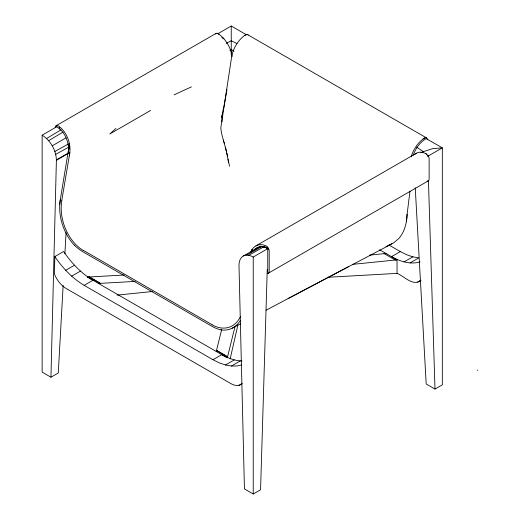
<?xml version="1.0" encoding="UTF-8"?>
<svg xmlns="http://www.w3.org/2000/svg" width="520" height="520" viewBox="0 0 520 520"><rect width="100%" height="100%" fill="white"/><g stroke="black" fill="none" stroke-linecap="round" stroke-linejoin="round"><path stroke-width="0.78" d="M59.599 128.72L59.599 127.764L59.599 128.72A19.962 11.525 60 0 0 56.667 126.796M42.152 135.174C50.577 140.524 56.206 150.319 56.394 160.316L50.947 377.215L42.152 372.132L42.152 135.174L56.895 126.659M227.558 356.766L216.515 350.389L227.558 356.811L227.299 357.838L235.131 326.144M385.957 246.617L393.725 242.788L398.918 238.414A45.156 30.635 70.8 0 0 406.465 221.084A45.435 30.823 70.8 0 0 406.75 219.089A45.468 30.849 70.8 0 0 407.108 214.279L409.968 191.275M54.847 256.581C62.589 267.969 72.254 278.272 84.162 285.35L92.956 280.274C81.049 273.195 71.383 262.892 63.642 251.498L54.847 256.581L54.405 273.995C56.752 279.76 60.58 285.084 65.943 288.373L231.205 383.786C234.481 385.749 239.499 386.646 242.197 383.286M267.261 269.295L260.565 489.769L253.233 494L244.439 488.924L238.992 265.74C238.921 262.139 239.895 258.05 243.159 256.042L260.91 246.109M89.297 276.939L100.334 283.355L89.297 276.939L87.438 277.089L226.609 357.442M63.141 285.382L58.279 372.983L50.947 377.215M64.896 253.747L66.066 232.661M407.108 214.279L406.471 221.084M251.615 251.589L252.167 249.411A21.411 14.371 69.8 0 1 266.201 245.928A4.147 2.392 60 0 1 266.65 246.207L268.619 248.853A4.147 2.392 60 0 1 269.211 251.232L269.211 271.317A4.147 2.392 60 0 1 267.183 273.364M251.622 251.498L251.791 249.997A22.529 15.126 69.8 0 0 250.796 251.94M60.288 199.778L59.748 204.302A40.462 27.163 69.8 0 1 60.288 199.778L69.459 143.923A21.424 14.384 69.8 0 0 58.513 126.009A4.147 2.392 60 0 0 58.052 125.775L56.102 125.749A4.147 2.392 60 0 0 55.198 127.673M221.812 117.644L222.58 112.73A45.611 30.94 70.8 0 1 223.834 107.094L226.421 92.801M251.823 251.758L252.167 249.411L251.817 251.732M221.826 117.52L222.58 112.73M69.316 155.922L69.836 152.698L61.743 200.675M68.341 152.074L69.459 143.923L68.386 151.716L69.621 144.82A22.484 15.1 69.8 0 1 69.83 152.698M226.707 91.208L226.993 89.622M230.172 358.807L237.887 325.019M216.515 350.389L216.261 351.462L221.761 329.212M413.212 155.24C415.61 148.48 419.926 142.22 426.199 138.554L442.325 147.869L442.325 384.826L434.993 389.058L426.199 383.981L415.246 187.863M327.646 277.297L397.046 273.377C403.851 275.802 413.199 287.06 420.732 280.209M115.973 128.388L109.837 133.978L150.625 110.428M256.087 248.898L257.667 247.663M422.149 152.555L423.345 151.665L432.569 148.662L442.325 147.869L427.557 156.39M229.535 166.212L226.35 151.125L223.366 140.062A44.733 30.258 70.5 0 1 220.786 128.017L231.484 57.928A21.437 12.376 -60 0 1 244.387 35.627L245.343 34.989A4.147 2.392 -60 0 1 248.15 35.139M229.886 50.297L231.244 49.439L233.916 51.214M46.559 138.522L60.977 129.863M48.62 140.699L63.05 132.06M244.394 35.659L246.305 34.535M425.132 137.781L423.222 138.905L424.177 138.236A4.147 2.392 -60 0 1 427.329 139.789M421.96 152.477L423.345 151.665L416.611 147.121M216.06 33.397L56.102 125.749A4.134 2.775 69.8 0 1 57.239 125.535M217.88 33.715L231.244 26L246.519 34.821M52.227 145.808L66.047 137.833M56.401 159.855L68.53 152.847M56.394 160.316L68.51 153.322M65.683 270.315L74.477 265.233M71.65 276.172L80.444 271.096M255.977 245.837L416.351 153.244M264.817 247.202L264.817 246.246L264.817 247.202A19.884 11.479 60 0 1 266.591 248.001L268.619 248.853L267.404 246.87M243.159 256.042C246.369 254.286 250.237 255.327 253.233 257.036L267.891 248.573M268.353 273.214L428.272 180.882M84.162 285.35L212.986 359.729L221.78 354.653C227.968 357.994 234.741 360.861 241.872 360.932M410.007 262.951L418.801 257.875L412.828 256.841L406.634 254.728L400.322 251.576L391.521 256.653C400.069 261.437 410.365 264.829 420.095 261.892M212.986 359.729L219.297 362.882L225.498 364.995L234.292 359.918M404.034 261.918L412.828 256.841M225.498 364.995L231.465 366.028L240.26 360.951M239.037 385.359L241.072 384.189M417.579 282.282L420.284 280.722M419.647 281.32L420.999 280.534M246.766 255.099L261.553 246.662L265.109 247.338M248.833 255.3L263.686 246.896M54.847 151.489L68.62 143.832M55.705 154.362L68.705 147.16M232.115 328.224L240.636 323.713M266.078 310.232L348.537 266.65M226.265 43.381L231.244 40.755L237.022 43.576M288.106 298.526L391.918 243.874M174.115 94.822L191.419 86.879M241.56 364.975L237.1 365.963L231.465 366.028M259.519 246.916L261.553 246.662M369.635 255.132L386.003 253.461L384.144 253.656M352.488 264.375L397.046 259.838L397.046 273.377M117.052 295.113L152.588 291.493M100.334 283.315L98.475 283.465L135.207 281.392M87.438 277.089L124.124 275.015M420.284 152.23L420.901 152.25A21.788 12.578 60 0 1 425.978 153.706L428.519 156.475A4.147 2.392 60 0 1 429.13 158.899L429.13 178.984A4.147 2.392 60 0 1 427.109 181.031M266.591 248.001A20.066 11.583 60 0 1 267.748 248.658L268.619 248.853M265.824 247.559L267.202 248.235M222.047 37.479L223.971 38.889M221.982 37.44L223.353 38.194A21.645 12.5 60 0 0 218.907 34.223L217.796 33.514A4.147 2.392 60 0 0 215.475 33.937M247.559 34.606L426.394 137.852M389.116 245.108L400.322 251.576M379.62 249.782L397.046 259.838L395.187 259.987L384.144 253.611M83.284 250.315L212.108 324.695M217.796 33.514L218.907 34.223M425.978 153.699L426.933 154.349M58.87 128.076L59.923 128.973M427.81 155.311L428.519 156.475M477.588 370.045L477.848 370.546M223.366 140.062L223.685 141.083M223.99 142.097L224.283 143.124M225.375 147.173L226.35 151.125M226.798 153.055L227.636 156.832M428.428 180.408L434.993 389.058M267.748 248.658L267.748 272.161M253.233 257.036L253.233 494M231.244 26L231.244 54.294M411.19 156.774A21.437 12.376 -60 0 1 423.222 138.879M240.5 320.32A39.864 26.767 69.8 0 1 221.052 329.921M221.046 329.849A39.559 22.841 60 0 1 212.108 326.385L83.284 252.011A39.585 22.854 60 0 1 74.347 245.154M83.259 250.478A37.752 25.344 69.8 0 1 61.848 200.739M223.997 38.851A21.502 12.415 60 0 1 232.108 56.563M221.982 121.888A45.357 30.771 70.8 0 1 222.436 113.705M253.819 250.354A19.591 13.15 69.8 0 1 254 250.127M254.183 249.899A19.591 13.15 69.8 0 1 264.661 247.162M414.57 154.713A21.476 12.402 60 0 1 420.264 152.172M240.455 316.602A37.713 25.318 69.8 0 1 212.089 324.831M59.482 128.7A19.591 13.15 69.8 0 1 68.413 150.969M227.897 159.204A50.486 4.101 75.4 0 1 228.572 162.494M74.321 245.206A39.871 26.767 69.8 0 1 59.794 204.328"/></g></svg>
